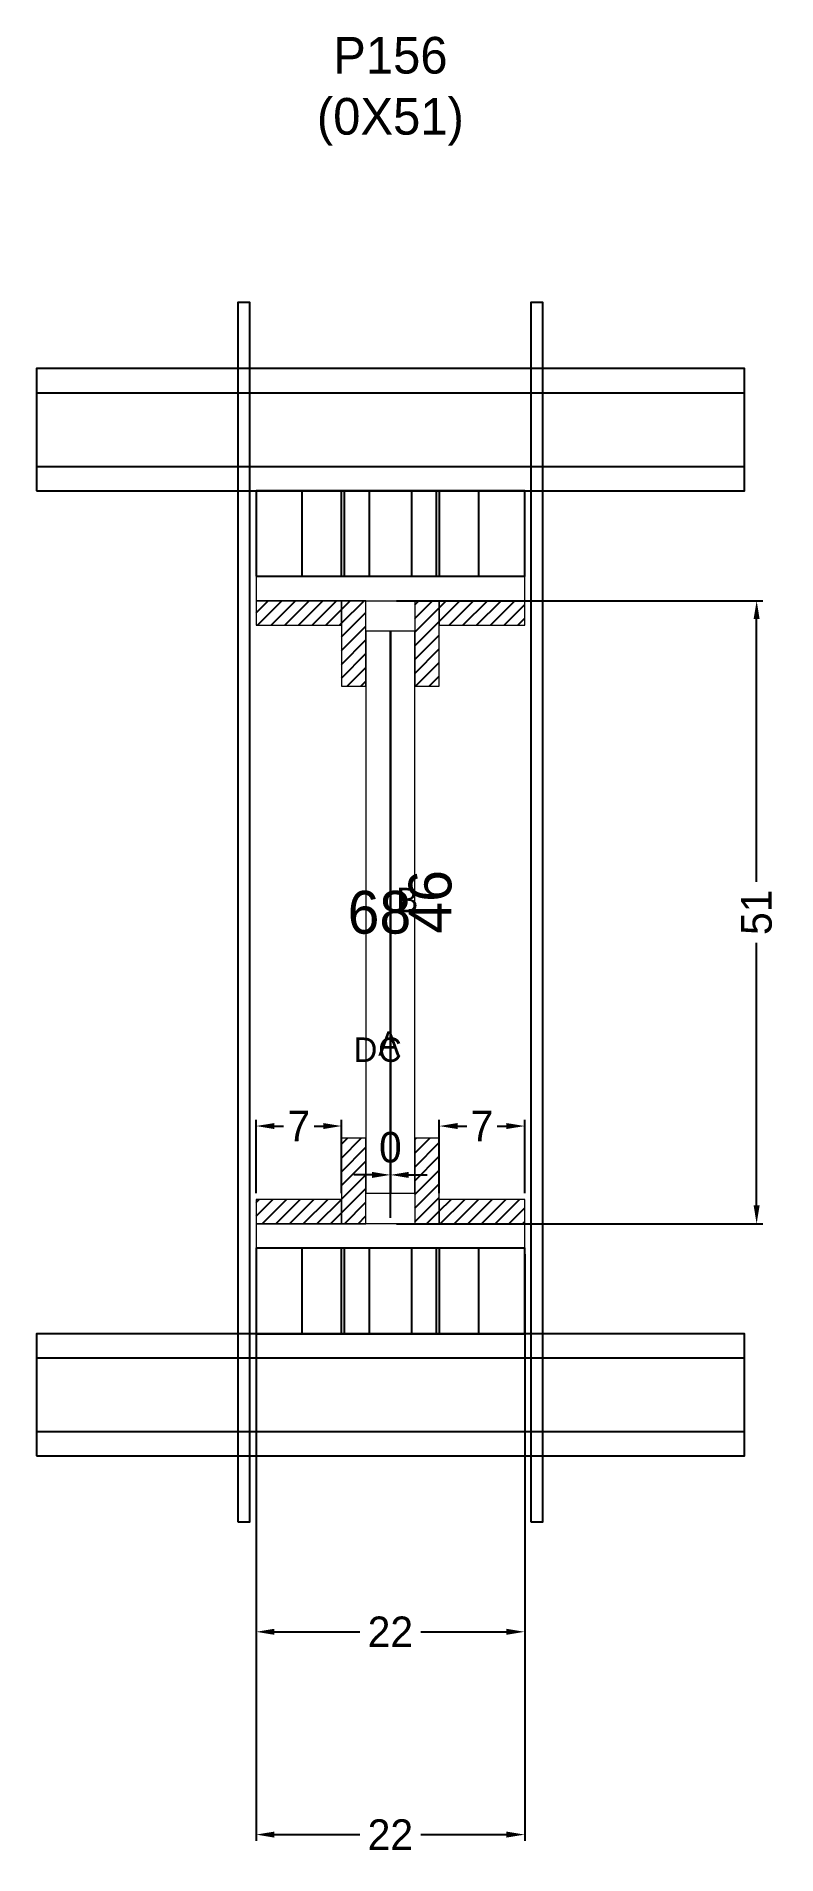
# Model space of a CAD drawing. Header units: centimetres. Extents: x -58 to 63, y -14 to 283.
import ezdxf

# ---------------------------------------------------------------- set-up
doc = ezdxf.new("R2010")
doc.units = ezdxf.units.CM
for name, color, linetype in [('CHAPA', 140, 'Continuous'), ('COTA', 241, 'Continuous'), ('Hachura', 251, 'Continuous'), ('Madeira', 30, 'Continuous'), ('NOMENCLATURA', 7, 'Continuous'), ('Painéis', 200, 'Continuous'), ('Perfil Metálico', 150, 'Continuous'), ('SARRAFO', 251, 'Continuous'), ('TEXTO_GERAL', 7, 'Continuous')]:
    doc.layers.add(name, color=color, linetype=linetype)
doc.dimstyles.new('cotax2', dxfattribs={"dimtxt": 2.5, "dimasz": 1.5, "dimexe": 0.5, "dimexo": 0.5, "dimgap": 0.5, "dimtad": 1, "dimcen": 2.5, "dimazin": 3, "dimtfac": 1, "dimtmove": 0, "dimatfit": 3})
pattern_1 = [(45, (0, 0), (-1.122532, 1.122532), [])]

# ---------------------------------------------------------------- blocks, each defined once
blk = doc.blocks.new('_CLOSEDFILLED')
at = {"color": 0, "linetype": 'BYBLOCK'}
blk.add_solid([(-1, 0.164), (0, 0), (-1, -0.164)], dxfattribs=at)
blk = doc.blocks.new('*D1')
for p, q in [((-22, 84), (-22, -12)), ((22, 84), (22, -12)), ((-19, -11), (-5, -11)), ((5, -11), (19, -11))]:
    blk.add_line(p, q)
at = {"layer": 'Defpoints'}
for p in [(-22, 85), (22, 85), (-22, -11)]:
    blk.add_point(p, dxfattribs=at)
at = {"layer": 'COTA', "xscale": 3, "yscale": 3, "rotation": 180}
blk.add_blockref('_CLOSEDFILLED', (-22, -11), dxfattribs=at)
at = {"layer": 'COTA', "xscale": 3, "yscale": 3}
blk.add_blockref('_CLOSEDFILLED', (22, -11), dxfattribs=at)
at = {"layer": 'COTA', "insert": (0, -11), "char_height": 5, "attachment_point": 5}
blk.add_mtext('22', dxfattribs=at)
blk = doc.blocks.new('*D2')
for p, q in [((-3, 97), (-6, 97)), ((0, 90), (0, 98)), ((0, 90), (0, 98)), ((0, 97), (0, 97)), ((3, 97), (6, 97))]:
    blk.add_line(p, q)
at = {"layer": 'Defpoints'}
for p in [(0, 97), (0, 89), (0, 89)]:
    blk.add_point(p, dxfattribs=at)
at = {"layer": 'COTA', "xscale": 3, "yscale": 3}
blk.add_blockref('_CLOSEDFILLED', (0, 97), dxfattribs=at)
at = {"layer": 'COTA', "xscale": 3, "yscale": 3, "rotation": 180}
blk.add_blockref('_CLOSEDFILLED', (0, 97), dxfattribs=at)
at = {"layer": 'COTA', "insert": (0, 101.5), "char_height": 5, "attachment_point": 5}
blk.add_mtext('0', dxfattribs=at)
blk = doc.blocks.new('*D3')
for p, q in [((1, 191), (61, 191)), ((60, 145), (60, 188)), ((60, 92), (60, 135)), ((1, 89), (61, 89))]:
    blk.add_line(p, q)
at = {"layer": 'Defpoints'}
for p in [(0, 191), (0, 89), (60, 89)]:
    blk.add_point(p, dxfattribs=at)
at = {"layer": 'COTA', "xscale": 3, "yscale": 3}
for p, rotation in [((60, 191), 90), ((60, 89), -90.00000000000001)]:
    blk.add_blockref('_CLOSEDFILLED', p, dxfattribs=dict(at, rotation=rotation))
at = {"layer": 'COTA', "insert": (60, 140), "char_height": 5, "attachment_point": 5, "rotation": 90}
blk.add_mtext('51', dxfattribs=at)
blk = doc.blocks.new('*D4')
for p, q in [((-22, 94), (-22, 106)), ((-19, 105), (-17.5, 105)), ((-12.5, 105), (-11, 105)), ((-8, 94), (-8, 106))]:
    blk.add_line(p, q)
at = {"layer": 'Defpoints'}
for p in [(-22, 105), (-22, 93), (-8, 93)]:
    blk.add_point(p, dxfattribs=at)
at = {"layer": 'COTA', "xscale": 3, "yscale": 3, "rotation": 180}
blk.add_blockref('_CLOSEDFILLED', (-22, 105), dxfattribs=at)
at = {"layer": 'COTA', "xscale": 3, "yscale": 3}
blk.add_blockref('_CLOSEDFILLED', (-8, 105), dxfattribs=at)
at = {"layer": 'COTA', "insert": (-15, 105), "char_height": 5, "attachment_point": 5}
blk.add_mtext('7', dxfattribs=at)
blk = doc.blocks.new('*D5')
for p, q in [((8, 94), (8, 106)), ((11, 105), (12.5, 105)), ((17.5, 105), (19, 105)), ((22, 94), (22, 106))]:
    blk.add_line(p, q)
at = {"layer": 'Defpoints'}
for p in [(8, 105), (8, 93), (22, 93)]:
    blk.add_point(p, dxfattribs=at)
at = {"layer": 'COTA', "xscale": 3, "yscale": 3, "rotation": 180}
blk.add_blockref('_CLOSEDFILLED', (8, 105), dxfattribs=at)
at = {"layer": 'COTA', "xscale": 3, "yscale": 3}
blk.add_blockref('_CLOSEDFILLED', (22, 105), dxfattribs=at)
at = {"layer": 'COTA', "insert": (15, 105), "char_height": 5, "attachment_point": 5}
blk.add_mtext('7', dxfattribs=at)
blk = doc.blocks.new('*D6')
for p, q in [((-22, 51.2), (-22, 21.2)), ((22, 51.2), (22, 21.2)), ((-19, 22.2), (-5, 22.2)), ((5, 22.2), (19, 22.2))]:
    blk.add_line(p, q)
at = {"layer": 'Defpoints'}
for p in [(-22, 52.2), (22, 52.2), (-22, 22.2)]:
    blk.add_point(p, dxfattribs=at)
at = {"layer": 'COTA', "xscale": 3, "yscale": 3, "rotation": 180}
blk.add_blockref('_CLOSEDFILLED', (-22, 22.2), dxfattribs=at)
at = {"layer": 'COTA', "xscale": 3, "yscale": 3}
blk.add_blockref('_CLOSEDFILLED', (22, 22.2), dxfattribs=at)
at = {"layer": 'COTA', "insert": (0, 22.2), "char_height": 5, "attachment_point": 5}
blk.add_mtext('22', dxfattribs=at)

msp = doc.modelspace()

# ---------------------------------------------------------------- hatches: boundary and pattern name
at = {"layer": 'Hachura'}
h = msp.add_hatch(dxfattribs=at)
h.set_pattern_fill('ANSI31')
h.set_pattern_definition(pattern_1)
h.paths.add_polyline_path([(-22, 187), (-8, 187), (-8, 191), (-22, 191)])
h = msp.add_hatch(dxfattribs=at)
h.set_pattern_fill('ANSI31')
h.set_pattern_definition(pattern_1)
h.paths.add_polyline_path([(-8, 177), (-4, 177), (-4, 191), (-8, 191)])
h = msp.add_hatch(dxfattribs=at)
h.set_pattern_fill('ANSI31')
h.set_pattern_definition(pattern_1)
h.paths.add_polyline_path([(4, 177), (8, 177), (8, 191), (4, 191)])
h = msp.add_hatch(dxfattribs=at)
h.set_pattern_fill('ANSI31')
h.set_pattern_definition(pattern_1)
h.paths.add_polyline_path([(8, 187), (22, 187), (22, 191), (8, 191)])
h = msp.add_hatch(dxfattribs=at)
h.set_pattern_fill('ANSI31')
h.set_pattern_definition(pattern_1)
h.paths.add_polyline_path([(-8, 89), (-4, 89), (-4, 103), (-8, 103)])
h = msp.add_hatch(dxfattribs=at)
h.set_pattern_fill('ANSI31')
h.set_pattern_definition(pattern_1)
h.paths.add_polyline_path([(4, 89), (8, 89), (8, 103), (4, 103)])
h = msp.add_hatch(dxfattribs=at)
h.set_pattern_fill('ANSI31')
h.set_pattern_definition(pattern_1)
h.paths.add_polyline_path([(-22, 89), (-8, 89), (-8, 93), (-22, 93)])
h = msp.add_hatch(dxfattribs=at)
h.set_pattern_fill('ANSI31')
h.set_pattern_definition(pattern_1)
h.paths.add_polyline_path([(8, 89), (22, 89), (22, 93), (8, 93)])

# ---------------------------------------------------------------- linework, layer by layer
at = {"layer": 'CHAPA', "lineweight": 18}
for points in [[(-22, 191), (22, 191), (22, 195), (-22, 195)], [(-22, 191), (22, 191), (22, 195), (-22, 195)], [(-4, 94), (0, 94), (0, 186), (-4, 186)], [(-4, 94), (0, 94), (0, 186), (-4, 186)], [(0, 94), (4, 94), (4, 186), (0, 186)], [(0, 94), (4, 94), (4, 186), (0, 186)], [(-22, 85), (22, 85), (22, 89), (-22, 89)], [(-22, 85), (22, 85), (22, 89), (-22, 89)]]:
    msp.add_lwpolyline(points, close=True, dxfattribs=at)
at = {"layer": 'Hachura'}
for points in [[(-25, 40.2), (-23, 40.2), (-23, 239.8), (-25, 239.8)], [(23, 40.2), (25, 40.2), (25, 239.8), (23, 239.8)]]:
    msp.add_lwpolyline(points, close=True, dxfattribs=at)
at = {"layer": 'Madeira', "color": 126}
for points in [[(-22, 195), (22, 195), (22, 209), (-22, 209)], [(-22, 195), (-8, 195), (-8, 209), (-22, 209)], [(-14.5, 195), (-7.5, 195), (-7.5, 209), (-14.5, 209)], [(-3.5, 195), (3.5, 195), (3.5, 209), (-3.5, 209)], [(7.5, 195), (14.5, 195), (14.5, 209), (7.5, 209)], [(8, 195), (22, 195), (22, 209), (8, 209)], [(-22, 71), (22, 71), (22, 85), (-22, 85)], [(-22, 71), (-8, 71), (-8, 85), (-22, 85)], [(-14.5, 71), (-7.5, 71), (-7.5, 85), (-14.5, 85)], [(-3.5, 71), (3.5, 71), (3.5, 85), (-3.5, 85)], [(7.5, 71), (14.5, 71), (14.5, 85), (7.5, 85)], [(8, 71), (22, 71), (22, 85), (8, 85)]]:
    msp.add_lwpolyline(points, close=True, dxfattribs=at)
at = {"layer": 'Painéis'}
msp.add_lwpolyline([(0, 94), (0, 94), (0, 186), (0, 186)], close=True, dxfattribs=at)
at = {"layer": 'Perfil Metálico', "color": 224}
for points in [[(-58, 209), (58, 209), (58, 229), (-58, 229)], [(-58, 213), (58, 213), (58, 225), (-58, 225)], [(-58, 51), (58, 51), (58, 71), (-58, 71)], [(-58, 55), (58, 55), (58, 67), (-58, 67)]]:
    msp.add_lwpolyline(points, close=True, dxfattribs=at)
at = {"layer": 'SARRAFO', "color": 251, "lineweight": 13}
for points in [[(-22, 187), (-8, 187), (-8, 191), (-22, 191)], [(-8, 177), (-4, 177), (-4, 191), (-8, 191)], [(4, 177), (8, 177), (8, 191), (4, 191)], [(8, 187), (22, 187), (22, 191), (8, 191)], [(-8, 89), (-4, 89), (-4, 103), (-8, 103)], [(4, 89), (8, 89), (8, 103), (4, 103)], [(-22, 89), (-8, 89), (-8, 93), (-22, 93)], [(8, 89), (22, 89), (22, 93), (8, 93)]]:
    msp.add_lwpolyline(points, close=True, dxfattribs=at)

# ---------------------------------------------------------------- texts
at = {"layer": 'COTA'}
msp.add_text('46', height=7, rotation=90, dxfattribs=at).set_placement((10, 136.5))
msp.add_text('68', height=7, dxfattribs=at).set_placement((-7, 136.5))
at = {"layer": 'NOMENCLATURA', "insert": (0, 265.5), "char_height": 6, "attachment_point": 8}
msp.add_mtext('P156\\P(0X51)', dxfattribs=at)
at = {"layer": 'TEXTO_GERAL'}
for s, p in [('B', (1, 140)), ('D', (-6, 115.5)), ('A', (-2, 116.5)), ('C', (-2, 115.5))]:
    msp.add_text(s, height=4, dxfattribs=at).set_placement(p)

# ---------------------------------------------------------------- dimensions: what is measured, and where the dimension line sits
at = {"layer": 'COTA'}
dim = msp.add_linear_dim(base=(60, 89), p1=(0, 89), p2=(0, 191), angle=90, dimstyle='cotax2', dxfattribs=at)
dim.commit()
dim.dimension.update_dxf_attribs({"geometry": '*D3', "text_midpoint": (60, 140)})
for base, p1, p2, picture, middle in [((-22, 105), (-22, 93), (-8, 93), '*D4', (-15, 105)), ((8, 105), (8, 93), (22, 93), '*D5', (15, 105)), ((0, 97), (0, 89), (0, 89), '*D2', (0, 101.5)), ((-22, -11), (-22, 85), (22, 85), '*D1', (0, -11)), ((-22, 22.2), (-22, 52.2), (22, 52.2), '*D6', (0, 22.2))]:
    dim = msp.add_linear_dim(base=base, p1=p1, p2=p2, dimstyle='cotax2', dxfattribs=at)
    dim.commit()
    dim.dimension.update_dxf_attribs({"geometry": picture, "text_midpoint": middle})

doc.saveas('drawing.dxf')
